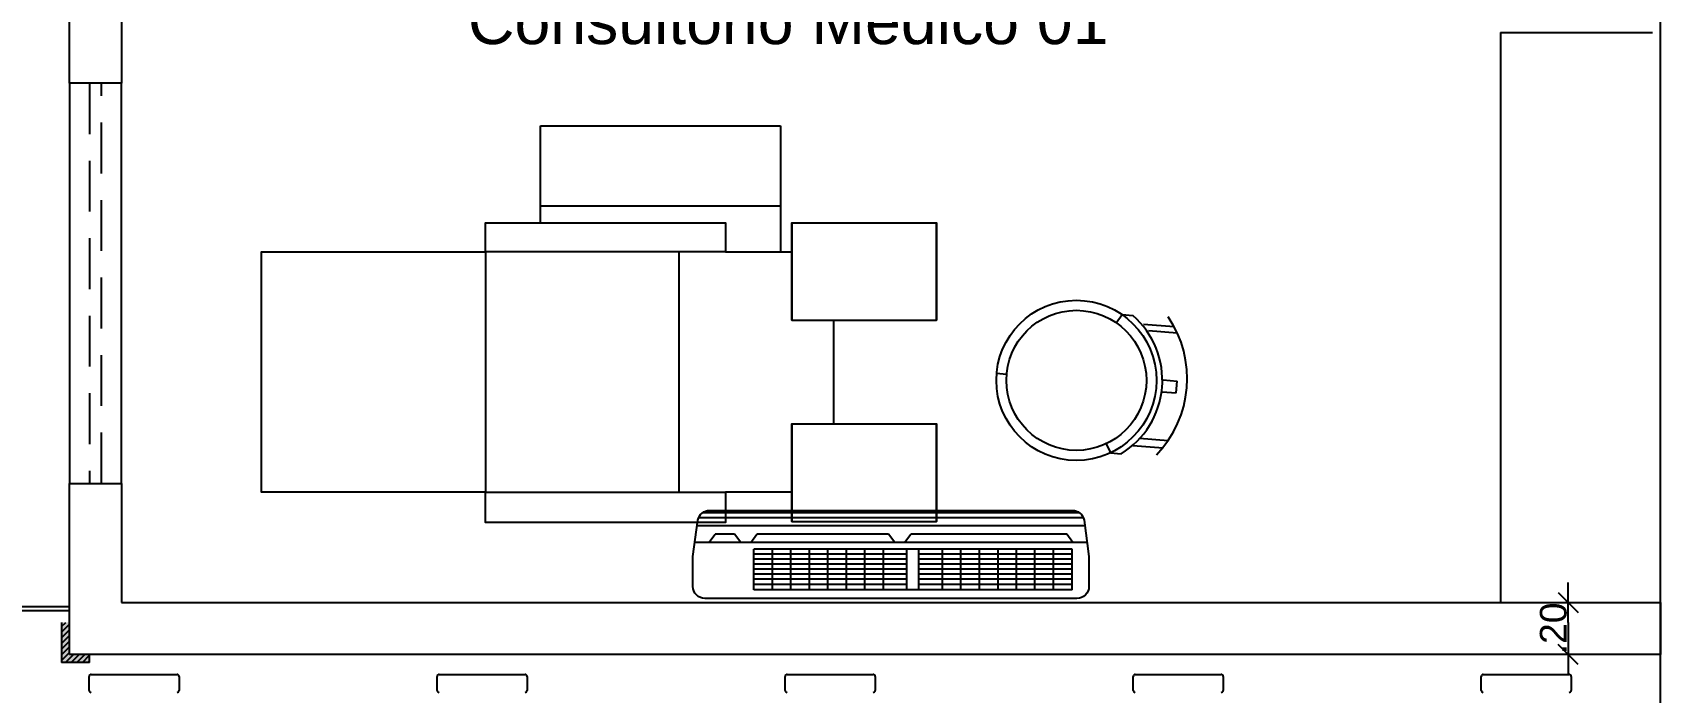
# Model space of a CAD drawing. Header units: millimetres. Extents: x 1573 to 2177, y 1587 to 1932.
# Drawn here: x 1900.41 to 1906.51, y 1901.16 to 1903.63 of the extents above; entities that cross this region are included whole.
import ezdxf
from ezdxf.enums import TextEntityAlignment as Align

# ---------------------------------------------------------------- set-up
doc = ezdxf.new("R2010")
doc.units = ezdxf.units.MM
doc.header["$LTSCALE"] = 0.03
doc.linetypes.add('HIDDEN', pattern=[9.525, 6.35, -3.175])
doc.layers.add('-HIDRO', color=8, linetype='Continuous')
doc.styles.add('ARIAL', font='arial.ttf')
doc.styles.get("Standard").update_dxf_attribs({"font": 'arial.ttf'})

# ---------------------------------------------------------------- blocks, each defined once
blk = doc.blocks.new('TICK1')
for p, q in [((0, 1), (0, -1)), ((-1, 0), (1, 0)), ((0.5, 0.5), (-0.5, -0.5))]:
    blk.add_line(p, q)

msp = doc.modelspace()

# ---------------------------------------------------------------- hatches: boundary and pattern name
at = {"layer": '-HIDRO'}
h = msp.add_hatch(color=256, dxfattribs=at)
h.dxf.hatch_style = 1
h.paths.add_polyline_path([(1900.5154, 1901.2697), (1900.5454, 1901.2993), (1900.5454, 1901.4193), (1900.5154, 1901.4193)])
h.paths.add_polyline_path([(1900.5154, 1901.2693), (1900.6204, 1901.2693), (1900.6204, 1901.2993), (1900.5454, 1901.2993)])

# ---------------------------------------------------------------- linework, layer by layer
for p, q in [((1906.5109, 1896.4573), (1906.5109, 1907.5453)), ((1900.5454, 1903.4405), (1900.5454, 1905.7603)), ((1900.7404, 1905.7603), (1900.7404, 1903.4405)), ((1905.9109, 1903.6303), (1905.9109, 1901.4943)), ((1905.9109, 1903.6303), (1906.4809, 1903.6303)), ((1900.5454, 1903.4405), (1900.5454, 1901.9405)), ((1900.7404, 1903.4405), (1900.5454, 1903.4405)), ((1900.7404, 1901.9405), (1900.7404, 1903.4405)), ((1902.3117, 1902.9174), (1902.3117, 1903.2802)), ((1902.3117, 1903.2802), (1903.2117, 1903.2802)), ((1903.2117, 1903.2802), (1903.2117, 1902.8078)), ((1902.3117, 1902.9802), (1903.2117, 1902.9802)), ((1902.1054, 1902.8078), (1902.1054, 1901.9078)), ((1903.0054, 1902.8078), (1902.1054, 1902.8078)), ((1902.8301, 1902.8078), (1902.8301, 1901.9078)), ((1900.5454, 1901.2993), (1900.5454, 1901.9405)), ((1900.5454, 1901.9405), (1900.7404, 1901.9405)), ((1900.7404, 1901.9405), (1900.7404, 1901.4943)), ((1902.1054, 1901.9078), (1903.0054, 1901.9078)), ((1899.9454, 1901.4793), (1900.5454, 1901.4793)), ((1899.9454, 1901.4643), (1900.5454, 1901.4643)), ((1900.7404, 1901.4943), (1906.5109, 1901.4943)), ((1906.5109, 1901.4943), (1906.5109, 1901.2993)), ((1900.5154, 1901.4193), (1900.5154, 1901.2693)), ((1900.5154, 1901.4035), (1900.5312, 1901.4193)), ((1900.5154, 1901.3822), (1900.5454, 1901.4122)), ((1906.1651, 1901.4193), (1906.1651, 1901.3743)), ((1900.5154, 1901.361), (1900.5454, 1901.391)), ((1900.5154, 1901.3398), (1900.5454, 1901.3698)), ((1900.5154, 1901.3186), (1900.5454, 1901.3486)), ((1900.5154, 1901.2974), (1900.5454, 1901.3274)), ((1900.5154, 1901.2762), (1900.5454, 1901.3062)), ((1900.5297, 1901.2693), (1900.5597, 1901.2993)), ((1906.5109, 1901.2993), (1900.5454, 1901.2993)), ((1900.5509, 1901.2693), (1900.5809, 1901.2993)), ((1900.5721, 1901.2693), (1900.6021, 1901.2993)), ((1900.5934, 1901.2693), (1900.6204, 1901.2963)), ((1900.6204, 1901.2693), (1900.6204, 1901.2993)), ((1900.6204, 1901.2693), (1900.5154, 1901.2693)), ((1900.6146, 1901.2693), (1900.6204, 1901.2751))]:
    msp.add_line(p, q, dxfattribs=at)
at = {"layer": '-HIDRO', "linetype": 'HIDDEN'}
for p, q in [((1900.6204, 1903.4405), (1900.6204, 1901.9405)), ((1900.6654, 1901.9405), (1900.6654, 1903.4405)), ((1906.1621, 1901.4943), (1906.1561, 1901.4943)), ((1906.1621, 1901.2993), (1906.1561, 1901.2993))]:
    msp.add_line(p, q, dxfattribs=at)
at = {"layer": '-HIDRO', "linetype": 'Continuous', "extrusion": (0, 0, -1)}
for p, q in [((1904.4706, 1902.542), (1904.4919, 1902.5729)), ((1904.4919, 1902.5729), (1904.5328, 1902.5693)), ((1904.573, 1902.5377), (1904.6872, 1902.5283)), ((1904.591, 1902.5138), (1904.6991, 1902.5046)), ((1904.0592, 1902.3486), (1904.0217, 1902.3518)), ((1904.6465, 1902.3284), (1904.6988, 1902.324)), ((1904.695, 1902.2793), (1904.6988, 1902.324)), ((1904.6427, 1902.2835), (1904.695, 1902.2793)), ((1904.4323, 1902.0889), (1904.4483, 1902.0551)), ((1904.532, 1902.083), (1904.6462, 1902.0734)), ((1904.5569, 1902.1102), (1904.665, 1902.1011)), ((1904.4483, 1902.0551), (1904.4892, 1902.0516))]:
    msp.add_line(p, q, dxfattribs=at)
at = {"layer": '-HIDRO', "ltscale": 0.5}
for p, q in [((1904.332, 1901.8305), (1902.9192, 1901.8305)), ((1904.3525, 1901.7811), (1902.8988, 1901.7811)), ((1904.3472, 1901.8107), (1902.9041, 1901.8107)), ((1904.3609, 1901.7193), (1902.8903, 1901.7193)), ((1902.9431, 1901.7193), (1902.9663, 1901.7496)), ((1903.0391, 1901.7496), (1902.9663, 1901.7496)), ((1903.0623, 1901.7193), (1903.0391, 1901.7496)), ((1903.1, 1901.7193), (1903.1231, 1901.7496)), ((1903.6168, 1901.7496), (1903.1231, 1901.7496)), ((1903.64, 1901.7193), (1903.6168, 1901.7496)), ((1903.6768, 1901.7193), (1903.6999, 1901.7496)), ((1904.285, 1901.7496), (1903.6999, 1901.7496)), ((1904.3081, 1901.7193), (1904.285, 1901.7496)), ((1903.8881, 1901.6938), (1903.1119, 1901.6938)), ((1903.1119, 1901.5411), (1903.1119, 1901.6938)), ((1903.6856, 1901.675), (1903.1119, 1901.675)), ((1903.6856, 1901.6563), (1903.1119, 1901.6563)), ((1903.1813, 1901.5411), (1903.1813, 1901.6938)), ((1903.2506, 1901.5411), (1903.2506, 1901.6938)), ((1903.32, 1901.5411), (1903.32, 1901.6938)), ((1903.3894, 1901.5411), (1903.3894, 1901.6938)), ((1903.4588, 1901.5411), (1903.4588, 1901.6938)), ((1903.5281, 1901.5411), (1903.5281, 1901.6938)), ((1903.5975, 1901.5411), (1903.5975, 1901.6938)), ((1903.6856, 1901.5411), (1903.6856, 1901.6938)), ((1903.7306, 1901.5411), (1903.7306, 1901.6938)), ((1904.3044, 1901.675), (1903.7306, 1901.675)), ((1904.3044, 1901.6563), (1903.7306, 1901.6563)), ((1903.8188, 1901.5411), (1903.8188, 1901.6938)), ((1903.8881, 1901.5411), (1903.8881, 1901.6938)), ((1904.3044, 1901.6938), (1903.8881, 1901.6938)), ((1903.9575, 1901.5411), (1903.9575, 1901.6938)), ((1904.0269, 1901.5411), (1904.0269, 1901.6938)), ((1904.0963, 1901.5411), (1904.0963, 1901.6938)), ((1904.1656, 1901.5411), (1904.1656, 1901.6938)), ((1904.235, 1901.5411), (1904.235, 1901.6938)), ((1904.3044, 1901.5411), (1904.3044, 1901.6938)), ((1903.6856, 1901.6375), (1903.1119, 1901.6375)), ((1903.6856, 1901.6188), (1903.1119, 1901.6188)), ((1903.6856, 1901.6), (1903.1119, 1901.6)), ((1903.6856, 1901.5819), (1903.1119, 1901.5819)), ((1904.3044, 1901.6375), (1903.7306, 1901.6375)), ((1904.3044, 1901.6188), (1903.7306, 1901.6188)), ((1904.3044, 1901.6), (1903.7306, 1901.6)), ((1904.3044, 1901.5819), (1903.7306, 1901.5819)), ((1903.6856, 1901.5609), (1903.1119, 1901.5609)), ((1903.8881, 1901.5411), (1903.1119, 1901.5411)), ((1904.3044, 1901.5609), (1903.7306, 1901.5609)), ((1904.3044, 1901.5411), (1903.8881, 1901.5411))]:
    msp.add_line(p, q, dxfattribs=at)
at = {"layer": '-HIDRO', "linetype": 'ByBlock'}
for p, q in [((1900.6188, 1901.1643), (1900.6188, 1901.2168)), ((1900.6263, 1901.2243), (1900.9488, 1901.2243)), ((1900.9563, 1901.2168), (1900.9563, 1901.1643)), ((1901.9238, 1901.1643), (1901.9238, 1901.2168)), ((1901.9313, 1901.2243), (1902.2538, 1901.2243)), ((1902.2613, 1901.2168), (1902.2613, 1901.1643)), ((1903.2288, 1901.1643), (1903.2288, 1901.2168)), ((1903.2363, 1901.2243), (1903.5588, 1901.2243)), ((1903.5663, 1901.2168), (1903.5663, 1901.1643)), ((1904.5338, 1901.1643), (1904.5338, 1901.2168)), ((1904.5413, 1901.2243), (1904.8638, 1901.2243)), ((1904.8713, 1901.2168), (1904.8713, 1901.1643)), ((1905.8388, 1901.1643), (1905.8388, 1901.2168)), ((1905.8463, 1901.2243), (1906.1688, 1901.2243)), ((1906.1763, 1901.2168), (1906.1763, 1901.1643))]:
    msp.add_line(p, q, dxfattribs=at)
at = {"layer": '-HIDRO'}
for points in [[(1902.1054, 1902.8078), (1902.1054, 1902.9174), (1903.0054, 1902.9174), (1903.0054, 1902.8078)], [(1903.2534, 1902.5523), (1903.2534, 1902.9174), (1903.7962, 1902.9174), (1903.7962, 1902.5523)], [(1903.2534, 1902.9174), (1903.2534, 1902.5523), (1903.7962, 1902.5523), (1903.7962, 1902.9174)], [(1902.1054, 1901.9078), (1901.2654, 1901.9078), (1901.2654, 1902.8078), (1902.1054, 1902.8078)], [(1903.0054, 1902.8078), (1903.2534, 1902.8078)], [(1903.4103, 1902.5523), (1903.4103, 1902.1632)], [(1903.2534, 1902.1632), (1903.2534, 1901.7981), (1903.7962, 1901.7981), (1903.7962, 1902.1632)], [(1903.2534, 1901.7981), (1903.2534, 1902.1632), (1903.7962, 1902.1632), (1903.7962, 1901.7981)], [(1903.0054, 1901.9078), (1903.0054, 1901.7943), (1902.1054, 1901.7943), (1902.1054, 1901.9078)], [(1903.2534, 1901.9078), (1903.0054, 1901.9078)]]:
    msp.add_lwpolyline(points, dxfattribs=at)
at = {"layer": '-HIDRO', "ltscale": 0.5}
msp.add_lwpolyline([(1904.3053, 1901.8393, -0.36397), (1904.3496, 1901.8021), (1904.3681, 1901.6668), (1904.3681, 1901.5543, -0.414214), (1904.3231, 1901.5093), (1902.9281, 1901.5093, -0.414214), (1902.8831, 1901.5543), (1902.8831, 1901.6668), (1902.9017, 1901.8021, -0.36397), (1902.946, 1901.8393)], format="xyb", close=True, dxfattribs=at)
at = {"layer": '-HIDRO', "linetype": 'Continuous'}
for radius in [0.3001, 0.2626]:
    msp.add_circle((1904.3208, 1902.3266), radius, dxfattribs=at)
for centre, radius, start, end in [((1904.3207, 1902.3266), 0.3225, 301.48352, 48.8526), ((1904.3239, 1902.3329), 0.4124, 316.16466, 34.23205)]:
    msp.add_arc(centre, radius, start, end, dxfattribs=at)
at = {"layer": '-HIDRO', "linetype": 'ByBlock'}
for centre, start, end in [((1900.6263, 1901.2168), 90, 180), ((1900.9488, 1901.2168), 0, 90), ((1901.9313, 1901.2168), 90, 180), ((1902.2538, 1901.2168), 0, 90), ((1903.2363, 1901.2168), 90, 180), ((1903.5588, 1901.2168), 0, 90), ((1904.5413, 1901.2168), 90, 180), ((1904.8638, 1901.2168), 0, 90), ((1905.8463, 1901.2168), 90, 180), ((1906.1688, 1901.2168), 0, 90), ((1900.6263, 1901.1643), 180, 270), ((1900.9488, 1901.1643), 270, 0), ((1901.9313, 1901.1643), 180, 270), ((1902.2538, 1901.1643), 270, 0), ((1903.2363, 1901.1643), 180, 270), ((1903.5588, 1901.1643), 270, 0), ((1904.5413, 1901.1643), 180, 270), ((1904.8638, 1901.1643), 270, 0), ((1905.8463, 1901.1643), 180, 270), ((1906.1688, 1901.1643), 270, 0)]:
    msp.add_arc(centre, 0.0075, start, end, dxfattribs=at)

# ---------------------------------------------------------------- block references
at = {"layer": '-HIDRO', "xscale": 0.07499999993790162, "yscale": 0.07499999993790162, "zscale": 0.07499999993790162}
for p, rotation in [((1906.1651, 1901.4943), 90), ((1906.1651, 1901.2993), 270)]:
    msp.add_blockref('TICK1', p, dxfattribs=dict(at, rotation=rotation))

# ---------------------------------------------------------------- texts
at = {"layer": '-HIDRO', "insert": (1906.1095, 1901.3968), "char_height": 0.1, "attachment_point": 5, "rotation": 90}
msp.add_mtext('\\A1;.20', dxfattribs=at)
at = {"style": 'ARIAL'}
msp.add_text('Consultório Médico 01', height=0.1728, dxfattribs=at).set_placement((1903.2402, 1903.6734), align=Align.MIDDLE_CENTER)

doc.saveas('drawing.dxf')
